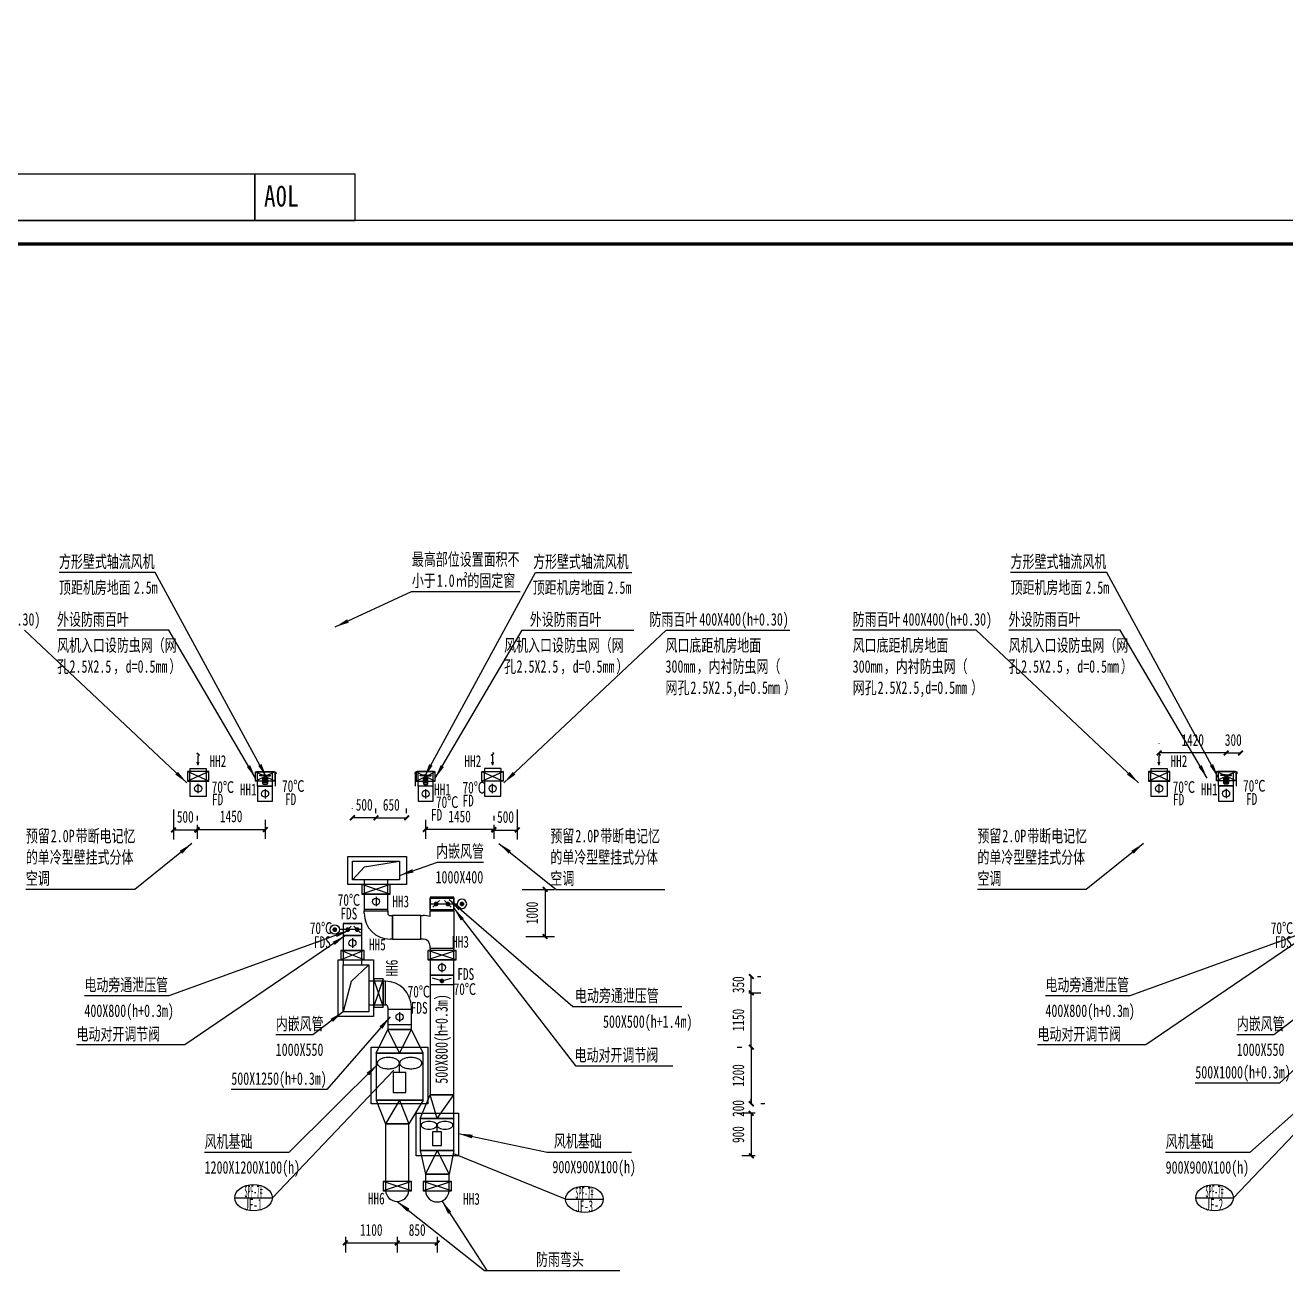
# Model space of a CAD drawing. Extents: x 3076 to 2381076, y 96010 to 1796010.
# Drawn here: x 385649 to 412408, y 884762 to 911272 of the extents above; entities that cross this region are included whole.
import ezdxf
from ezdxf.enums import TextEntityAlignment as Align

# ---------------------------------------------------------------- set-up
doc = ezdxf.new("R2010")
doc.units = 0
doc.header["$LTSCALE"] = 1000
doc.layers.get('0').update_dxf_attribs({"linetype": 'CONTINUOUS'})
for name, color, linetype in [('C-SHET-SHET', 7, 'CONTINUOUS'), ('H-BASE', 7, 'CONTINUOUS'), ('H-DAPP-ADAMP', 11, 'CONTINUOUS'), ('H-DAPP-DAMP', 3, 'CONTINUOUS'), ('H-DAPP-EDAMP', 31, 'CONTINUOUS'), ('H-DAPP-FDAMP', 161, 'CONTINUOUS'), ('H-DAPP-FGRIL', 161, 'CONTINUOUS'), ('H-DIMS', 7, 'CONTINUOUS'), ('H-DIMS-DUCT', 7, 'CONTINUOUS'), ('H-DUCT-FIRE', 20, 'CONTINUOUS'), ('H-DUCT-VENT', 2, 'CONTINUOUS'), ('H-EQUP-FAN', 4, 'CONTINUOUS'), ('H-EQUP-FANS', 4, 'CONTINUOUS'), ('H-EQUP-FBOX', 4, 'CONTINUOUS'), ('H-FIRE-FBOX', 161, 'CONTINUOUS'), ('H-HOLE', 7, 'CONTINUOUS'), ('h-hole-dims', 7, 'CONTINUOUS')]:
    doc.layers.add(name, color=color, linetype=linetype)
doc.layers.add('内框', color=8, linetype='CONTINUOUS', plot=False)
doc.styles.add('TH-STYLE1', font='', dxfattribs={"width": 0.7})
doc.styles.add('黑体', font='simhei.ttf')
doc.styles.get('TH-STYLE1').set_extended_font_data('SimSun')
doc.dimstyles.new('TH-DIM100', dxfattribs={"dimscale": 100, "dimtxt": 2.5, "dimasz": 1, "dimexe": 2, "dimexo": 3, "dimgap": 1.5, "dimtad": 1, "dimdec": 0, "dimrnd": 10, "dimdsep": 46, "dimtxsty": 'TH-STYLE1', "dimblk": 'ARCHTICK', "dimcen": 0, "dimclrd": 256, "dimclre": 256, "dimclrt": 256, "dimazin": 2, "dimtfac": 1, "dimtdec": 0, "dimtofl": 0, "dimtmove": 0, "dimatfit": 3, "dimfxl": 0.18, "dimtolj": 1, "dimtzin": 0, "dimlwd": -1, "dimlwe": -1, "dimarcsym": 0})

# ---------------------------------------------------------------- blocks, each defined once
blk = doc.blocks.new('*U15')
at = {"layer": 'H-EQUP-FANS'}
for p, q in [((-1, 219), (304, 219)), ((190, 8), (213, 8)), ((213, 8), (221, 115)), ((221, 115), (236, 115)), ((242, 19), (227, 19)), ((227, 19), (227, -19)), ((242, 19), (236, 115)), ((304, 219), (262, 234)), ((304, 219), (262, 205)), ((190, -8), (213, -8)), ((213, -8), (221, -115)), ((221, -115), (236, -115)), ((242, -19), (227, -19)), ((242, -19), (236, -115))]:
    blk.add_line(p, q, dxfattribs=at)
at = {"layer": 'H-EQUP-FBOX'}
for p, q in [((0, 160), (305, 160)), ((0, -160), (0, 160)), ((38, 28), (35, 28)), ((35, 28), (35, -28)), ((70, 48), (70, -48)), ((70, 43), (164, 43)), ((70, 40), (164, 40)), ((70, 33), (164, 33)), ((70, 23), (164, 23)), ((70, 12), (164, 12)), ((70, 0), (164, 0)), ((164, 48), (164, -48)), ((305, -183), (305, 183)), ((315, 183), (305, 183)), ((315, -183), (315, 183)), ((0, -160), (305, -160)), ((38, -28), (35, -28)), ((70, -12), (164, -12)), ((70, -23), (164, -23)), ((70, -33), (164, -33)), ((70, -40), (164, -40)), ((70, -43), (164, -43)), ((315, -183), (305, -183))]:
    blk.add_line(p, q, dxfattribs=at)
for points in [[(38, 28), (38, -28, 0.414214), (57, -48), (164, -48, 0.414214), (171, -41), (171, 41, 0.414214), (164, 48), (57, 48, 0.414214)], [(171, 39), (171, -39), (178, -39, 0.414214), (181, -36), (181, 36, 0.414214), (178, 39)], [(181, 36), (181, -36), (188, -36, 0.414214), (190, -33), (190, 33, 0.414214), (188, 36)]]:
    blk.add_lwpolyline(points, format="xyb", close=True, dxfattribs=at)
blk = doc.blocks.new('*U17')
at = {"color": 7}
blk.add_line((160, -260), (160, -60), dxfattribs=at)
blk.add_lwpolyline([(0, -320), (320, -320), (320, 0), (0, 0)], close=True)
blk.add_circle((160, -160), 75)
at = {"style": 'TH-STYLE1', "width": 0.7}
for s, p in [('FD', (-264, 81)), ('70℃', (-200, -199))]:
    blk.add_text(s, height=250, rotation=180, dxfattribs=at).set_placement(p)
blk = doc.blocks.new('*U18')
at = {"layer": 'H-HOLE'}
for p, q in [((-500, 0), (-230, 130)), ((-500, 130), (-230, 0))]:
    blk.add_line(p, q, dxfattribs=at)
blk.add_lwpolyline([(-500, 0), (-230, 0), (-230, 130), (-500, 130)], close=True, dxfattribs=at)
blk = doc.blocks.new('THAPE_A0L_inner')
at = {"layer": '内框'}
for p, q in [((0, 860.8), (378, 860.8)), ((335.4, 841), (335.36, 860.8)), ((335.36, 860.8), (335.4, 841)), ((378, 841), (378, 860.8)), ((63, 841), (335.4, 841)), ((252, 841), (108, 841)), ((378, 841), (252, 841)), ((335.4, 841), (378, 841))]:
    blk.add_line(p, q, dxfattribs=at)
blk.add_lwpolyline([(0, 0), (1189, 0), (1189, 841), (0, 841)], close=True, dxfattribs=at)
at = {"layer": '内框', "const_width": 1.4}
blk.add_lwpolyline([(25, 831), (25, 10), (1179, 10), (1179, 831)], close=True, dxfattribs=at)
at = {"layer": '内框', "style": '黑体', "width": 0.8}
blk.add_text('A0L', height=9, dxfattribs=at).set_placement((339.29, 846.96))
blk.add_attdef('内框名称', (66.25, 846.96), '', height=9, dxfattribs=at)
blk = doc.blocks.new('*U16')
blk.add_line((-4, 0), (4, 0))
blk.add_ellipse((0, 0), major_axis=(-4, 0), ratio=0.7)
at = {"style": 'TH-STYLE1', "width": 0.55}
blk.add_attdef('CH1', text='', height=2.5, dxfattribs=at).set_placement((-1.92, 0.1), (1.96, 0.1), align=Align.FIT)
blk.add_attdef('1', text='', height=2.5, dxfattribs=at).set_placement((-0.04, -3.46), align=Align.BOTTOM_CENTER)
blk = doc.blocks.new('*U43')
at = {"layer": 'H-HOLE'}
for p, q in [((-500, 0), (-50, 200)), ((-500, 200), (-50, 0))]:
    blk.add_line(p, q, dxfattribs=at)
blk.add_lwpolyline([(-500, 0), (-50, 0), (-50, 200), (-500, 200)], close=True, dxfattribs=at)
blk = doc.blocks.new('*U44')
at = {"color": 7}
blk.add_line((175, -260), (175, -60), dxfattribs=at)
blk.add_lwpolyline([(0, -320), (350, -320), (350, 0), (0, 0)], close=True)
blk.add_circle((175, -160), 75)
at = {"style": 'TH-STYLE1', "width": 0.7}
for s, p in [('70℃', (462, -253)), ('FD', (468, -517))]:
    blk.add_text(s, height=250, dxfattribs=at).set_placement(p)
blk = doc.blocks.new('*U67')
at = {"color": 7}
blk.add_line((250, -260), (250, -60), dxfattribs=at)
blk.add_lwpolyline([(0, -320), (500, -320), (500, 0), (0, 0)], close=True)
blk.add_circle((250, -160), 75)
at = {"style": 'TH-STYLE1', "width": 0.7}
for s, p in [('FDS', (12, -229)), ('70℃', (79, -575))]:
    blk.add_text(s, height=250, rotation=180, dxfattribs=at).set_placement(p)
blk = doc.blocks.new('*U45')
at = {"color": 7}
blk.add_line((250, -260), (250, -60), dxfattribs=at)
blk.add_lwpolyline([(0, -320), (500, -320), (500, 0), (0, 0)], close=True)
blk.add_circle((250, -160), 75)
at = {"style": 'TH-STYLE1', "width": 0.7}
for s, p in [('FDS', (1005, 219)), ('70℃', (1063, -70))]:
    blk.add_text(s, height=250, rotation=180, dxfattribs=at).set_placement(p)
blk = doc.blocks.new('*U47')
for p, q in [((-500, 0), (-500, 100)), ((-500, 0), (20, 0)), ((20, 0), (20, 100)), ((-240, -100), (-266, -197)), ((-240, -100), (-240, -400)), ((-240, -100), (-214, -197)), ((-240, -400), (-197, -425)), ((-197, -425), (-283, -475)), ((-283, -475), (-240, -500))]:
    blk.add_line(p, q)
blk = doc.blocks.new('*U48')
at = {"layer": 'H-HOLE'}
for p, q in [((-500, 0), (100, 200)), ((-500, 200), (100, 0))]:
    blk.add_line(p, q, dxfattribs=at)
blk.add_lwpolyline([(-500, 0), (100, 0), (100, 200), (-500, 200)], close=True, dxfattribs=at)
blk = doc.blocks.new('*U68')
at = {"color": 7}
blk.add_line((250, -260), (250, -60), dxfattribs=at)
blk.add_lwpolyline([(0, -320), (500, -320), (500, 0), (0, 0)], close=True)
blk.add_circle((250, -160), 75)
at = {"style": 'TH-STYLE1', "width": 0.7}
for s, p in [('70℃', (2, 422)), ('FDS', (-77, 103))]:
    blk.add_text(s, height=250, rotation=180, dxfattribs=at).set_placement(p)
blk = doc.blocks.new('_ArchTick')
at = {"color": 0, "linetype": 'ByBlock', "const_width": 0.4}
blk.add_lwpolyline([(-0.5, -0.5), (0.5, 0.5)], dxfattribs=at)
blk = doc.blocks.new('*D49')
at = {"layer": 'H-DIMS', "transparency": 16777216}
for p, q in [((388795, 894617), (388795, 893985)), ((389296, 894485), (389296, 894385)), ((389296, 894185), (388795, 894185))]:
    blk.add_line(p, q, dxfattribs=at)
at = {"layer": 'H-DIMS', "transparency": 16777216, "xscale": 100, "yscale": 100, "zscale": 100, "rotation": 180}
blk.add_blockref('_ArchTick', (388795, 894185), dxfattribs=at)
at = {"layer": 'H-DIMS', "transparency": 16777216, "xscale": 100, "yscale": 100, "zscale": 100}
blk.add_blockref('_ArchTick', (389296, 894185), dxfattribs=at)
at = {"layer": 'H-DIMS', "transparency": 16777216, "insert": (389046, 894463), "char_height": 250, "attachment_point": 5, "style": 'TH-STYLE1'}
blk.add_mtext('\\A1;500', dxfattribs=at)
blk = doc.blocks.new('*D50')
at = {"layer": 'H-DIMS', "transparency": 16777216}
for p, q in [((393095, 894544), (393095, 894644)), ((393745, 894544), (393745, 894644)), ((393095, 894444), (393745, 894444))]:
    blk.add_line(p, q, dxfattribs=at)
at = {"layer": 'H-DIMS', "transparency": 16777216, "xscale": 100, "yscale": 100, "zscale": 100, "rotation": 180}
blk.add_blockref('_ArchTick', (393095, 894444), dxfattribs=at)
at = {"layer": 'H-DIMS', "transparency": 16777216, "xscale": 100, "yscale": 100, "zscale": 100}
blk.add_blockref('_ArchTick', (393745, 894444), dxfattribs=at)
at = {"layer": 'H-DIMS', "transparency": 16777216, "insert": (393420, 894719), "char_height": 250, "attachment_point": 5, "style": 'TH-STYLE1'}
blk.add_mtext('\\A1;650', dxfattribs=at)
blk = doc.blocks.new('*U46')
for p, q in [((500, -125), (-75, -125)), ((54, -196), (196, -54)), ((446, -196), (304, -54))]:
    blk.add_line(p, q)
blk.add_lwpolyline([(0, -250), (500, -250), (500, 0), (0, 0)], close=True)
at = {"const_width": 50}
for points in [[(-200, -125, 1), (-150, -125, 1)], [(100, -125, 1), (150, -125, 1)], [(400, -125, -1), (350, -125, -1)]]:
    blk.add_lwpolyline(points, format="xyb", close=True, dxfattribs=at)
blk.add_circle((-175, -125), 100)
blk = doc.blocks.new('*D51')
at = {"transparency": 16777216}
for p, q in [((389296, 894297), (389296, 893996)), ((390745, 894402), (390745, 893996)), ((389296, 894196), (390745, 894196))]:
    blk.add_line(p, q, dxfattribs=at)
at = {"transparency": 16777216, "xscale": 100, "yscale": 100, "zscale": 100, "rotation": 180}
blk.add_blockref('_ArchTick', (389296, 894196), dxfattribs=at)
at = {"transparency": 16777216, "xscale": 100, "yscale": 100, "zscale": 100}
blk.add_blockref('_ArchTick', (390745, 894196), dxfattribs=at)
at = {"transparency": 16777216, "insert": (390021, 894474), "char_height": 250, "attachment_point": 5, "style": 'TH-STYLE1'}
blk.add_mtext('\\A1;1450', dxfattribs=at)
blk = doc.blocks.new('*D52')
at = {"transparency": 16777216}
for p, q in [((396195, 892925), (396885, 892925)), ((396685, 892925), (396685, 891925)), ((396275, 891925), (396885, 891925))]:
    blk.add_line(p, q, dxfattribs=at)
at = {"transparency": 16777216, "xscale": 100, "yscale": 100, "zscale": 100}
for p, rotation in [((396685, 892925), 90), ((396685, 891925), 270)]:
    blk.add_blockref('_ArchTick', p, dxfattribs=dict(at, rotation=rotation))
at = {"transparency": 16777216, "insert": (396410, 892425), "char_height": 250, "attachment_point": 5, "rotation": 90, "style": 'TH-STYLE1'}
blk.add_mtext('\\A1;1000', dxfattribs=at)
blk = doc.blocks.new('201311_THAPE_A0L')
blk.add_lwpolyline([(0, 0), (1189, 0), (1189, 841), (0, 841)], close=True)
at = {"const_width": 1.4}
blk.add_lwpolyline([(25, 831), (25, 10), (1179, 10), (1179, 831)], close=True, dxfattribs=at)
blk = doc.blocks.new('*U58')
at = {"color": 7}
blk.add_line((175, -260), (175, -60), dxfattribs=at)
blk.add_lwpolyline([(0, -320), (350, -320), (350, 0), (0, 0)], close=True)
blk.add_circle((175, -160), 75)
at = {"style": 'TH-STYLE1', "width": 0.7}
for s, p in [('70℃', (-463, -265)), ('FD', (-463, -541))]:
    blk.add_text(s, height=250, dxfattribs=at).set_placement(p)
blk = doc.blocks.new('*D56')
at = {"layer": 'H-DIMS', "transparency": 16777216}
for p, q in [((396095, 894617), (396095, 893985)), ((395595, 894485), (395595, 894385)), ((395595, 894185), (396095, 894185))]:
    blk.add_line(p, q, dxfattribs=at)
at = {"layer": 'H-DIMS', "transparency": 16777216, "xscale": 100, "yscale": 100, "zscale": 100, "rotation": 180}
blk.add_blockref('_ArchTick', (395595, 894185), dxfattribs=at)
at = {"layer": 'H-DIMS', "transparency": 16777216, "xscale": 100, "yscale": 100, "zscale": 100}
blk.add_blockref('_ArchTick', (396095, 894185), dxfattribs=at)
at = {"layer": 'H-DIMS', "transparency": 16777216, "insert": (395845, 894460), "char_height": 250, "attachment_point": 5, "style": 'TH-STYLE1'}
blk.add_mtext('\\A1;500', dxfattribs=at)
blk = doc.blocks.new('*D57')
at = {"transparency": 16777216}
for p, q in [((394145, 894402), (394145, 893996)), ((395595, 894297), (395595, 893996)), ((395595, 894196), (394145, 894196))]:
    blk.add_line(p, q, dxfattribs=at)
at = {"transparency": 16777216, "xscale": 100, "yscale": 100, "zscale": 100, "rotation": 180}
blk.add_blockref('_ArchTick', (394145, 894196), dxfattribs=at)
at = {"transparency": 16777216, "xscale": 100, "yscale": 100, "zscale": 100}
blk.add_blockref('_ArchTick', (395595, 894196), dxfattribs=at)
at = {"transparency": 16777216, "insert": (394870, 894471), "char_height": 250, "attachment_point": 5, "style": 'TH-STYLE1'}
blk.add_mtext('\\A1;1450', dxfattribs=at)
blk = doc.blocks.new('*U59')
at = {"color": 7}
blk.add_line((160, -260), (160, -60), dxfattribs=at)
blk.add_lwpolyline([(0, -320), (320, -320), (320, 0), (0, 0)], close=True)
blk.add_circle((160, -160), 75)
at = {"style": 'TH-STYLE1', "width": 0.7}
for s, p in [('70℃', (378, -462)), ('FD', (272, -731))]:
    blk.add_text(s, height=250, dxfattribs=at).set_placement(p)
blk = doc.blocks.new('*U61')
at = {"layer": 'H-DAPP-DAMP'}
for q in [(50, -65), (450, -65)]:
    blk.add_line((250, -125), q, dxfattribs=at)
blk.add_lwpolyline([(0, -200), (500, -200), (500, 0), (0, 0)], close=True, dxfattribs=at)
at = {"layer": 'H-DAPP-DAMP', "const_width": 50}
blk.add_lwpolyline([(225, -125, 1), (275, -125, 1)], format="xyb", close=True, dxfattribs=at)
blk = doc.blocks.new('*D65')
at = {"transparency": 16777216}
for p, q in [((411143, 896018), (411143, 896020)), ((411445, 896018), (411445, 896020)), ((411143, 895820), (411445, 895820))]:
    blk.add_line(p, q, dxfattribs=at)
at = {"transparency": 16777216, "xscale": 100, "yscale": 100, "zscale": 100, "rotation": 180}
blk.add_blockref('_ArchTick', (411143, 895820), dxfattribs=at)
at = {"transparency": 16777216, "xscale": 100, "yscale": 100, "zscale": 100}
blk.add_blockref('_ArchTick', (411445, 895820), dxfattribs=at)
at = {"transparency": 16777216, "insert": (411294, 896095), "char_height": 250, "attachment_point": 5, "style": 'TH-STYLE1'}
blk.add_mtext('\\A1;300', dxfattribs=at)
blk = doc.blocks.new('*D66')
at = {"transparency": 16777216}
for p, q in [((409720, 896018), (409720, 896020)), ((411143, 896018), (411143, 896020)), ((411143, 895820), (409720, 895820))]:
    blk.add_line(p, q, dxfattribs=at)
at = {"transparency": 16777216, "xscale": 100, "yscale": 100, "zscale": 100, "rotation": 180}
blk.add_blockref('_ArchTick', (409720, 895820), dxfattribs=at)
at = {"transparency": 16777216, "xscale": 100, "yscale": 100, "zscale": 100}
blk.add_blockref('_ArchTick', (411143, 895820), dxfattribs=at)
at = {"transparency": 16777216, "insert": (410432, 896095), "char_height": 250, "attachment_point": 5, "style": 'TH-STYLE1'}
blk.add_mtext('\\A1;1420', dxfattribs=at)
blk = doc.blocks.new('*U83')
for p, q in [((400, -125), (-75, -125)), ((29, -196), (171, -54)), ((371, -196), (229, -54))]:
    blk.add_line(p, q)
blk.add_lwpolyline([(0, -250), (400, -250), (400, 0), (0, 0)], close=True)
at = {"const_width": 50}
for points in [[(-200, -125, 1), (-150, -125, 1)], [(75, -125, 1), (125, -125, 1)], [(325, -125, -1), (275, -125, -1)]]:
    blk.add_lwpolyline(points, format="xyb", close=True, dxfattribs=at)
blk.add_circle((-175, -125), 100)
blk = doc.blocks.new('*U82')
at = {"color": 7}
blk.add_line((200, -260), (200, -60), dxfattribs=at)
blk.add_lwpolyline([(0, -320), (400, -320), (400, 0), (0, 0)], close=True)
blk.add_circle((200, -160), 75)
at = {"style": 'TH-STYLE1', "width": 0.7}
for s, p in [('FDS', (1017, -55)), ('70℃', (1105, -353))]:
    blk.add_text(s, height=250, rotation=180, dxfattribs=at).set_placement(p)
blk = doc.blocks.new('*U84')
at = {"layer": 'H-HOLE'}
for p, q in [((-500, 0), (0, 200)), ((-500, 200), (0, 0))]:
    blk.add_line(p, q, dxfattribs=at)
blk.add_lwpolyline([(-500, 0), (0, 0), (0, 200), (-500, 200)], close=True, dxfattribs=at)
blk = doc.blocks.new('*D69')
at = {"transparency": 16777216}
for p, q in [((392445, 885548), (392445, 885217)), ((393545, 885548), (393545, 885217)), ((392445, 885417), (393545, 885417))]:
    blk.add_line(p, q, dxfattribs=at)
at = {"transparency": 16777216, "xscale": 100, "yscale": 100, "zscale": 100, "rotation": 180}
blk.add_blockref('_ArchTick', (392445, 885417), dxfattribs=at)
at = {"transparency": 16777216, "xscale": 100, "yscale": 100, "zscale": 100}
blk.add_blockref('_ArchTick', (393545, 885417), dxfattribs=at)
at = {"transparency": 16777216, "insert": (392995, 885692), "char_height": 250, "attachment_point": 5, "style": 'TH-STYLE1'}
blk.add_mtext('\\A1;1100', dxfattribs=at)
blk = doc.blocks.new('*D70')
at = {"transparency": 16777216}
for p, q in [((394395, 885548), (394395, 885217)), ((393545, 885425), (393545, 885217)), ((393545, 885417), (394395, 885417))]:
    blk.add_line(p, q, dxfattribs=at)
at = {"transparency": 16777216, "xscale": 100, "yscale": 100, "zscale": 100, "rotation": 180}
blk.add_blockref('_ArchTick', (393545, 885417), dxfattribs=at)
at = {"transparency": 16777216, "xscale": 100, "yscale": 100, "zscale": 100}
blk.add_blockref('_ArchTick', (394395, 885417), dxfattribs=at)
at = {"transparency": 16777216, "insert": (393970, 885692), "char_height": 250, "attachment_point": 5, "style": 'TH-STYLE1'}
blk.add_mtext('\\A1;850', dxfattribs=at)
blk = doc.blocks.new('*D71')
at = {"transparency": 16777216}
for p, q in [((401147, 888170), (400862, 888170)), ((401062, 888170), (401062, 887267)), ((401147, 887267), (400862, 887267))]:
    blk.add_line(p, q, dxfattribs=at)
at = {"transparency": 16777216, "xscale": 100, "yscale": 100, "zscale": 100}
for p, rotation in [((401062, 888170), 90), ((401062, 887267), 270)]:
    blk.add_blockref('_ArchTick', p, dxfattribs=dict(at, rotation=rotation))
at = {"transparency": 16777216, "insert": (400787, 887718), "char_height": 250, "attachment_point": 5, "rotation": 90, "style": 'TH-STYLE1'}
blk.add_mtext('\\A1;900', dxfattribs=at)
blk = doc.blocks.new('*D75')
at = {"transparency": 16777216}
for p, q in [((401012, 890725), (401262, 890725)), ((401062, 889574), (401062, 890725)), ((400762, 889574), (400862, 889574))]:
    blk.add_line(p, q, dxfattribs=at)
at = {"transparency": 16777216, "xscale": 100, "yscale": 100, "zscale": 100}
for p, rotation in [((401062, 890725), 90), ((401062, 889574), 270)]:
    blk.add_blockref('_ArchTick', p, dxfattribs=dict(at, rotation=rotation))
at = {"transparency": 16777216, "insert": (400787, 890150), "char_height": 250, "attachment_point": 5, "rotation": 90, "style": 'TH-STYLE1'}
blk.add_mtext('\\A1;1150', dxfattribs=at)
blk = doc.blocks.new('*D76')
at = {"transparency": 16777216}
for p, q in [((401062, 890725), (401062, 891075)), ((401194, 891075), (401262, 891075)), ((401012, 890725), (401262, 890725))]:
    blk.add_line(p, q, dxfattribs=at)
at = {"transparency": 16777216, "xscale": 100, "yscale": 100, "zscale": 100}
for p, rotation in [((401062, 891075), 90), ((401062, 890725), 270)]:
    blk.add_blockref('_ArchTick', p, dxfattribs=dict(at, rotation=rotation))
at = {"transparency": 16777216, "insert": (400787, 890900), "char_height": 250, "attachment_point": 5, "rotation": 90, "style": 'TH-STYLE1'}
blk.add_mtext('\\A1;350', dxfattribs=at)
blk = doc.blocks.new('*D87')
at = {"transparency": 16777216}
for p, q in [((392595, 894635), (392595, 894644)), ((393095, 894544), (393095, 894644)), ((393095, 894444), (392595, 894444))]:
    blk.add_line(p, q, dxfattribs=at)
at = {"transparency": 16777216, "xscale": 100, "yscale": 100, "zscale": 100, "rotation": 180}
blk.add_blockref('_ArchTick', (392595, 894444), dxfattribs=at)
at = {"transparency": 16777216, "xscale": 100, "yscale": 100, "zscale": 100}
blk.add_blockref('_ArchTick', (393095, 894444), dxfattribs=at)
at = {"transparency": 16777216, "insert": (392845, 894719), "char_height": 250, "attachment_point": 5, "style": 'TH-STYLE1'}
blk.add_mtext('\\A1;500', dxfattribs=at)
blk = doc.blocks.new('*D88')
at = {"transparency": 16777216}
for p, q in [((400762, 889574), (400862, 889574)), ((401062, 889574), (401062, 888374)), ((401349, 888374), (401262, 888374))]:
    blk.add_line(p, q, dxfattribs=at)
at = {"transparency": 16777216, "xscale": 100, "yscale": 100, "zscale": 100}
for p, rotation in [((401062, 889574), 90), ((401062, 888374), 270)]:
    blk.add_blockref('_ArchTick', p, dxfattribs=dict(at, rotation=rotation))
at = {"transparency": 16777216, "insert": (400787, 888974), "char_height": 250, "attachment_point": 5, "rotation": 90, "style": 'TH-STYLE1'}
blk.add_mtext('\\A1;1200', dxfattribs=at)
blk = doc.blocks.new('*D89')
at = {"transparency": 16777216}
for p, q in [((401062, 888374), (401062, 888474)), ((400762, 888170), (400862, 888170)), ((401062, 888170), (401062, 888070)), ((401349, 888374), (401262, 888374))]:
    blk.add_line(p, q, dxfattribs=at)
at = {"transparency": 16777216, "xscale": 100, "yscale": 100, "zscale": 100}
for p, rotation in [((401062, 888374), 270), ((401062, 888170), 90)]:
    blk.add_blockref('_ArchTick', p, dxfattribs=dict(at, rotation=rotation))
at = {"transparency": 16777216, "insert": (400787, 888272), "char_height": 250, "attachment_point": 5, "rotation": 90, "style": 'TH-STYLE1'}
blk.add_mtext('\\A1;200', dxfattribs=at)
blk = doc.blocks.new('$轴流风机$00000011')
for p, q in [((-500, 500, 0), (-500, -500, 0)), ((500, 500, 0), (-500, 500, 0)), ((500, -500, 0), (500, 500, 0)), ((-339, 135, 0), (-339, -135, 0)), ((88, 135, 0), (-339, 135, 0)), ((88, -135, 0), (88, 135, 0)), ((88, 0, 0), (288, 0, 0)), ((-339, -135, 0), (88, -135, 0)), ((-500, -500, 0), (500, -500, 0))]:
    blk.add_line(p, q)
for centre, radius, start, end in [((633, 238, 0), 465, 168.1126, 180), ((462, 274, 0), 291, 153.0603, 168.1126), ((355, 329, 0), 170, 129.1821, 153.0603), ((288, 410, 0), 64.8, 90, 129.1821), ((288, 410, 0), 64.8, 50.8179, 90), ((222, 329, 0), 170, 26.9397, 50.8179), ((115, 274, 0), 291, 11.8874, 26.9397), ((-56, 238, 0), 465, 0, 11.8874), ((633, 238, 0), 465, 180, 191.8874), ((462, 202, 0), 291, 191.8874, 206.9397), ((355, 148, 0), 170, 206.9397, 230.8179), ((288, 66, 0), 64.8, 230.8179, 270), ((288, 66, 0), 64.8, 270, 309.1821), ((222, 148, 0), 170, 309.1821, 333.0603), ((115, 202, 0), 291, 333.0603, 348.1126), ((-56, 238, 0), 465, 348.1126, 0), ((633, -238, 0), 465, 168.1126, 180), ((633, -238, 0), 465, 180, 191.8874), ((462, -202, 0), 291, 153.0603, 168.1126), ((355, -148, 0), 170, 129.1821, 153.0603), ((288, -66, 0), 64.8, 90, 129.1821), ((288, -66, 0), 64.8, 50.8179, 90), ((222, -148, 0), 170, 26.9397, 50.8179), ((115, -202, 0), 291, 11.8874, 26.9397), ((-56, -238, 0), 465, 0, 11.8874), ((-56, -238, 0), 465, 348.1126, 0), ((462, -274, 0), 291, 191.8874, 206.9397), ((355, -329, 0), 170, 206.9397, 230.8179), ((288, -410, 0), 64.8, 230.8179, 270), ((288, -410, 0), 64.8, 270, 309.1821), ((222, -329, 0), 170, 309.1821, 333.0603), ((115, -274, 0), 291, 333.0603, 348.1126)]:
    blk.add_arc(centre, radius, start, end)
for p in [(-500, 0, 0), (500, 0, 0)]:
    blk.add_point(p)

msp = doc.modelspace()

# ---------------------------------------------------------------- linework, layer by layer
at = {"const_width": 0.1}
msp.add_lwpolyline([(375003.9, 906624.9), (428703.9, 906624.9)], dxfattribs=at)
at = {"elevation": 500}
msp.add_lwpolyline([(392995.5, 889574.5), (394195.5, 889574.5), (394195.5, 888374.5), (392995.5, 888374.5)], close=True, dxfattribs=at)
at = {"layer": 'H-BASE', "elevation": 0}
msp.add_lwpolyline([(393945.5, 888170), (394845.5, 888170), (394845.6, 887266.9), (393945.6, 887266.9)], close=True, dxfattribs=at)
at = {"layer": 'H-DIMS', "color": 7}
for p, q in [((388409.3, 899650.5), (386366.3, 899650.5)), ((390773.9, 895302.7), (388409.3, 899650.5)), ((394117.1, 895302.7), (396481.7, 899650.5)), ((396481.7, 899650.5), (398524.7, 899650.5)), ((408609.3, 899650.5), (406566.3, 899650.5)), ((410973.9, 895302.7), (408609.3, 899650.5)), ((392228.6, 898496), (393845.5, 899248.6)), ((393845.5, 899248.6), (396157.2, 899248.6)), ((389083, 895184.9), (385635.3, 898424.9)), ((388695.5, 898424.9), (386325.8, 898424.9)), ((390540.5, 895284.3), (388695.5, 898424.9)), ((394350.5, 895284.3), (396195.5, 898424.9)), ((395808, 895184.9), (399255.7, 898424.9)), ((396195.5, 898424.9), (398565.2, 898424.9)), ((399255.7, 898424.9), (401876.7, 898424.9)), ((405835.3, 898424.9), (403214.3, 898424.9)), ((409283, 895184.9), (405835.3, 898424.9)), ((408895.5, 898424.9), (406525.8, 898424.9)), ((410740.5, 895284.3), (408895.5, 898424.9)), ((389189.3, 893901.9), (387973.3, 892924.9)), ((395701.7, 893901.9), (396917.7, 892924.9)), ((409389.3, 893901.9), (408173.3, 892924.9)), ((393595.5, 893220.7), (394398.4, 893501.4)), ((394398.4, 893501.4), (395374.4, 893501.4)), ((387973.3, 892924.9), (385662.8, 892924.9)), ((394645.5, 892707.8), (397274.2, 890435.6)), ((396917.7, 892924.9), (399228.2, 892924.9)), ((408173.3, 892924.9), (405862.8, 892924.9)), ((394745.5, 892524.7), (397330.2, 889174.9)), ((392527.8, 892052.2), (388695.5, 890665.4)), ((392445.5, 891944.9), (389035.7, 889621)), ((412927.8, 892052.2), (409095.5, 890665.4)), ((412845.5, 891944.9), (409435.7, 889621)), ((388695.5, 890665.4), (386906.4, 890665.4)), ((409095.5, 890665.4), (407306.4, 890665.4)), ((392395.5, 890324.9), (391755.1, 889839.4)), ((397274.2, 890435.6), (399589.2, 890435.6)), ((412795.5, 890324.9), (412155.1, 889839.4)), ((393395.5, 890214.9), (392054.3, 888674.9)), ((413795.5, 890214.9), (412276.6, 888809.5)), ((391755.1, 889839.4), (390966.5, 889839.4)), ((412155.1, 889839.4), (411366.5, 889839.4)), ((389035.7, 889621), (386737.8, 889621)), ((409435.7, 889621), (407137.8, 889621)), ((393135.5, 889213.3), (391246.7, 887338.8)), ((397330.2, 889174.9), (399397, 889174.9)), ((413600.5, 889071.7), (411646.7, 887338.8)), ((392054.3, 888674.9), (390024.1, 888674.9)), ((412276.6, 888809.5), (410487.5, 888809.5)), ((394845.5, 887737.8), (396726.7, 887348.1)), ((391246.7, 887338.8), (389457.5, 887338.8)), ((396726.7, 887348.1), (398515.8, 887348.1)), ((411646.7, 887338.8), (409857.5, 887338.8)), ((393545.5, 886298.9), (395395.5, 884835.3)), ((394495.7, 886309.6), (395445.5, 884835.3)), ((395395.5, 884835.3), (398268.7, 884835.3)), ((395445.5, 884835.3), (398135.5, 884835.3))]:
    msp.add_line(p, q, dxfattribs=at)
at = {"layer": 'H-DIMS', "color": 1}
for p, q in [((392849.7, 893401.1), (393595.5, 893524.9)), ((392595.5, 893124.9), (392849.7, 893401.1)), ((392945.5, 891324.9), (392564.7, 890968.4)), ((392564.7, 890968.4), (392395.5, 890324.9))]:
    msp.add_line(p, q, dxfattribs=at)
at = {"layer": 'H-DIMS'}
for p, q in [((390895.5, 886377.5), (393475.5, 889083.3, 500)), ((411295.5, 886377.5), (413875.5, 889083.3, 500)), ((397119.8, 886344.9, 0), (394745.5, 887310, 500))]:
    msp.add_line(p, q, dxfattribs=at)
at = {"layer": 'H-DIMS', "color": 7}
for points in [[(392228.6, 898496, 0, 80, 0), (392500.6, 898622.6, 0, 0, 0)], [(389083, 895184.9, 0, 80, 0), (388864.4, 895390.3, 0, 0, 0)], [(390540.5, 895284.3, 0, 80, 0), (390388.5, 895543, 0, 0, 0)], [(390773.9, 895302.7, 0, 80, 0), (390630.6, 895566.3, 0, 0, 0)], [(394117.1, 895302.7, 0, 80, 0), (394260.4, 895566.3, 0, 0, 0)], [(394350.5, 895284.3, 0, 80, 0), (394502.4, 895543, 0, 0, 0)], [(395808, 895184.9, 0, 80, 0), (396026.6, 895390.3, 0, 0, 0)], [(409283, 895184.9, 0, 80, 0), (409064.4, 895390.3, 0, 0, 0)], [(410740.5, 895284.3, 0, 80, 0), (410588.5, 895543, 0, 0, 0)], [(410973.9, 895302.7, 0, 80, 0), (410830.6, 895566.3, 0, 0, 0)], [(389189.3, 893901.9, 0, 80, 0), (388955.4, 893714, 0, 0, 0)], [(395701.7, 893901.9, 0, 80, 0), (395935.5, 893714, 0, 0, 0)], [(409389.3, 893901.9, 0, 80, 0), (409155.4, 893714, 0, 0, 0)], [(393595.5, 893220.7, 0, 80, 0), (393878.7, 893319.7, 0, 0, 0)], [(394645.5, 892707.8, 0, 80, 0), (394872.5, 892511.6, 0, 0, 0)], [(394745.5, 892524.7, 0, 80, 0), (394928.8, 892287.2, 0, 0, 0)], [(392445.5, 891944.9, 0, 80, 0), (392197.6, 891775.9, 0, 0, 0)], [(392527.8, 892052.2, 0, 80, 0), (392245.7, 891950.1, 0, 0, 0)], [(392395.5, 890324.9, 0, 80, 0), (392156.4, 890143.6, 0, 0, 0)], [(393395.5, 890214.9, 0, 80, 0), (393198.4, 889988.6, 0, 0, 0)], [(393135.5, 889213.3, 0, 80, 0), (392922.5, 889002, 0, 0, 0)], [(394845.5, 887737.8, 0, 80, 0), (395139.3, 887677, 0, 0, 0)], [(393545.5, 886298.9, 0, 80, 0), (393780.8, 886112.8, 0, 0, 0)], [(394495.7, 886309.6, 0, 80, 0), (394658.2, 886057.4, 0, 0, 0)]]:
    msp.add_lwpolyline(points, format="xyseb", dxfattribs=at)
for points in [[(392495.5, 893624.9), (393745.5, 893624.9), (393745.5, 893024.9), (392495.5, 893024.9)], [(392295.5, 891424.9), (393045.5, 891424.9), (393045.5, 890224.9), (392295.5, 890224.9)]]:
    msp.add_lwpolyline(points, close=True, dxfattribs=at)
at = {"layer": 'H-DIMS', "color": 1}
for points in [[(392595.5, 893524.9), (393595.5, 893524.9), (393595.5, 893124.9), (392595.5, 893124.9)], [(392395.5, 891324.9), (392945.5, 891324.9), (392945.5, 890324.9), (392395.5, 890324.9)]]:
    msp.add_lwpolyline(points, close=True, dxfattribs=at)
at = {"layer": 'H-DUCT-FIRE'}
for p, q in [((393345.5, 893124.9), (392845.5, 893124.9)), ((392845.5, 893124.9), (392845.5, 892468.8)), ((393345.5, 892468.8), (393345.5, 893124.9)), ((394745.5, 892760), (394245.5, 892760)), ((394245.5, 892760), (394245.5, 892468.8)), ((394745.5, 892468.8), (394745.5, 892760)), ((392845.5, 892468.8), (393345.5, 892468.8)), ((392845.5, 892418.8), (392845.5, 892468.8)), ((392845.5, 892468.8), (393345.5, 892468.8)), ((393345.5, 892468.8), (393345.5, 892418.8)), ((394245.5, 892351.3), (394245.5, 892468.8)), ((394245.5, 892468.8), (394745.5, 892468.8)), ((394245.5, 892468.8), (394745.5, 892468.8)), ((394745.5, 892468.8), (394745.5, 891718.8)), ((392795.5, 892200.3), (392395.5, 892200.3)), ((392395.5, 892200.3), (392395.5, 891324.9)), ((392795.5, 891324.9), (392795.5, 892200.3)), ((393395.5, 892368.8), (393445.5, 892368.8)), ((394045.5, 892368.8), (393445.5, 892368.8)), ((393445.5, 892368.8), (393445.5, 891868.8)), ((393445.5, 891868.8), (393445.5, 892368.8)), ((394045.5, 891868.8), (394045.5, 892368.8)), ((394045.5, 892368.8), (394095.5, 892368.8)), ((394045.5, 891868.8), (394045.5, 892368.8)), ((393445.5, 891868.8), (393395.5, 891868.8)), ((393445.5, 891868.8), (394045.5, 891868.8)), ((394095.5, 891868.8), (394045.5, 891868.8)), ((394245.5, 891668.8), (394245.5, 891718.8)), ((394245.5, 891668.8), (394245.5, 888560)), ((394745.5, 891668.8), (394245.5, 891668.8)), ((394745.5, 891668.8), (394245.5, 891668.8)), ((394745.5, 891718.8), (394745.5, 891668.8)), ((394745.5, 888560), (394745.5, 891668.8)), ((392395.5, 891324.9), (392795.5, 891324.9)), ((393295.5, 890974.9), (392945.5, 890974.9)), ((392945.5, 890974.9), (392945.5, 890474.9)), ((393295.5, 890974.9), (393245.5, 890974.9)), ((393245.5, 890974.9), (393245.5, 890474.9)), ((393295.5, 890474.9), (393295.5, 890974.9)), ((392945.5, 890474.9), (393295.5, 890474.9)), ((393245.5, 890474.9), (393295.5, 890474.9)), ((393345.5, 890424.9), (393345.5, 890374.9)), ((393845.5, 890374.9), (393345.5, 890374.9)), ((393345.5, 890374.9), (393345.5, 889947.2)), ((393845.5, 890374.9), (393345.5, 890374.9)), ((393845.5, 890374.9), (393845.5, 890424.9)), ((393845.5, 889947.2), (393845.5, 890374.9)), ((393095.5, 889447.2), (393345.5, 889947.2)), ((393345.5, 889947.2), (393845.5, 889947.2)), ((393845.5, 889947.2), (393345.5, 889947.2)), ((393595.5, 889447.2), (393345.5, 889947.2)), ((393595.5, 889447.2), (393845.5, 889947.2)), ((394095.5, 889447.2), (393845.5, 889947.2)), ((393095.5, 889447.2), (394095.5, 889447.2)), ((393095.5, 888447.2), (393295.5, 887947.2)), ((394095.5, 888447.2), (393095.5, 888447.2)), ((393595.5, 888447.2), (393295.5, 887947.2)), ((393595.5, 888447.2), (393795.5, 887947.2)), ((394095.5, 888447.2), (393795.5, 887947.2)), ((394035.5, 888060), (394245.5, 888560)), ((394245.5, 888560), (394745.5, 888560)), ((394745.5, 888560), (394245.5, 888560)), ((394390.5, 888060), (394245.5, 888560)), ((394390.5, 888060), (394745.5, 888560)), ((394745.5, 888060), (394745.5, 888560)), ((393795.5, 887947.2), (393295.5, 887947.2)), ((393295.5, 887947.2), (393295.5, 886524.9)), ((393295.5, 887947.2), (393795.5, 887947.2)), ((393795.5, 886524.9), (393795.5, 887947.2)), ((394035.5, 888060), (394745.5, 888060)), ((394035.5, 887380), (394145.5, 886880)), ((394745.5, 887380), (394035.5, 887380)), ((394390.5, 887380), (394145.5, 886880)), ((394390.5, 887380), (394645.5, 886880)), ((394745.5, 887380), (394645.5, 886880)), ((394145.5, 886880), (394645.5, 886880)), ((394145.5, 886880), (394145.5, 886524.9)), ((394645.5, 886880), (394145.5, 886880)), ((394645.5, 886524.9), (394645.5, 886880)), ((393295.5, 886524.9), (393795.5, 886524.9)), ((394145.5, 886524.9), (394645.5, 886524.9))]:
    msp.add_line(p, q, dxfattribs=at)
for centre, radius, start, end in [((393395.5, 892418.8), 550, 180, 270), ((393395.5, 892418.8), 50, 180, 270), ((394095.5, 891718.8), 650, 76.65764, 90), ((394095.5, 891718.8), 150, 0, 90), ((393295.5, 890424.9), 550, 0, 90), ((393295.5, 890424.9), 50, 0, 90), ((393545.5, 886550.2, 500), 251.3, 185.78896, 354.21104), ((394395.5, 886539.1, -500), 250.4, 183.25485, 356.74527)]:
    msp.add_arc(centre, radius, start, end, dxfattribs=at)
at = {"layer": 'H-DUCT-VENT'}
for p, q in [((389145.5, 895224.9), (389145.5, 895424.9, 0)), ((389495.5, 895224.9), (389495.5, 895424.9, 0)), ((395395.5, 895224.9), (395395.5, 895424.9, 0)), ((395745.5, 895224.9), (395745.5, 895424.9, 0)), ((409545.5, 895224.9), (409545.5, 895424.9, 0)), ((409895.5, 895224.9), (409895.5, 895424.9, 0))]:
    msp.add_line(p, q, dxfattribs=at)
at = {"layer": '内框', "const_width": 0.1}
msp.add_lwpolyline([(371503.9, 911272.4), (437601, 911272.4), (437601, 813688.7), (373058.5, 813688.7), (373058.5, 774121.3), (437664.1, 774121.3), (437664.1, 670351.4), (370946.1, 670351.4), (370946.1, 911272.4), (371503.9, 911272.4)], dxfattribs=at)

# ---------------------------------------------------------------- block references
at = {"layer": 'C-SHET-SHET', "xscale": 50, "yscale": 50, "zscale": 50}
msp.add_blockref('201311_THAPE_A0L', (373753.9, 865074.9), dxfattribs=at)
at = {"layer": 'H-DAPP-ADAMP'}
for name, p in [('*U44', (389145.5, 895224.9)), ('*U59', (393990, 895114.9)), ('*U58', (395395.5, 895224.9)), ('*U44', (409545.5, 895224.9))]:
    msp.add_blockref(name, p, dxfattribs=at)
at = {"layer": 'H-DAPP-ADAMP', "rotation": 180}
for p in [(390901, 894794.9), (411301, 894799.9)]:
    msp.add_blockref('*U17', p, dxfattribs=at)
at = {"layer": 'H-DAPP-DAMP'}
msp.add_blockref('*U61', (394245.5, 891104.9), dxfattribs=at)
at = {"layer": 'H-DAPP-EDAMP', "xscale": -1}
msp.add_blockref('*U46', (394745.5, 892739.4, 500), dxfattribs=at)
at = {"layer": 'H-DAPP-EDAMP'}
msp.add_blockref('*U83', (392395.5, 892194.9, 500), dxfattribs=at)
at = {"layer": 'H-DAPP-FDAMP', "rotation": 179.9999999999999}
for name, p in [('*U45', (393345.5, 892504.9, 500)), ('*U82', (392795.5, 891624.9, 500)), ('*U82', (413195.5, 891624.9, 500)), ('*U68', (394745.5, 891104.9)), ('*U67', (393845.5, 890054.9, 500))]:
    msp.add_blockref(name, p, dxfattribs=at)
at = {"layer": 'H-DAPP-FGRIL', "yscale": 0.6666666666666666, "zscale": 0.6666666666666666}
for p, xscale, rotation in [((389478.8, 895491.5, 0), -0.6666666666666666, 179.9994241992027), ((395412.2, 895491.5, 0), 0.6666666666666666, 180.0005758007974), ((409878.8, 895491.5, 0), -0.6666666666666666, 179.9994241992027)]:
    msp.add_blockref('*U47', p, dxfattribs=dict(at, xscale=xscale, rotation=rotation))
at = {"layer": 'H-DIMS-DUCT'}
ref = msp.add_blockref('*U16', (390495.5, 886377.5), dxfattribs=dict(at, xscale=100, yscale=100, zscale=100))
ref.add_attrib('CH1', 'SPF-7#', dxfattribs={"layer": '0', "height": 250, "style": 'TH-STYLE1', "width": 0.364062}).set_placement((390303.3, 886387.9), (390691.6, 886387.9), align=Align.FIT)
ref.add_attrib('1', 'JF-1', dxfattribs={"layer": '0', "height": 250, "style": 'TH-STYLE1', "width": 0.55}).set_placement((390491.5, 886031.6), align=Align.BOTTOM_CENTER)
ref = msp.add_blockref('*U16', (397519.8, 886344.9, 0), dxfattribs=dict(at, xscale=100, yscale=100, zscale=100))
ref.add_attrib('CH1', 'SPF-7#', dxfattribs={"layer": '0', "height": 250, "style": 'TH-STYLE1', "width": 0.335691}).set_placement((397327.6, 886355.3, 0), (397715.9, 886355.3, 0), align=Align.FIT)
ref.add_attrib('1', 'JF-3', dxfattribs={"layer": '0', "height": 250, "style": 'TH-STYLE1', "width": 0.55}).set_placement((397515.8, 885999, 0), align=Align.BOTTOM_CENTER)
ref = msp.add_blockref('*U16', (410895.5, 886377.5), dxfattribs=dict(at, xscale=100, yscale=100, zscale=100))
ref.add_attrib('CH1', 'SPF-7#', dxfattribs={"layer": '0', "height": 250, "style": 'TH-STYLE1', "width": 0.364062}).set_placement((410703.3, 886387.9), (411091.6, 886387.9), align=Align.FIT)
ref.add_attrib('1', 'JF-2', dxfattribs={"layer": '0', "height": 250, "style": 'TH-STYLE1', "width": 0.55}).set_placement((410891.5, 886031.6), align=Align.BOTTOM_CENTER)
at = {"layer": 'H-EQUP-FAN', "xscale": -1, "rotation": 270}
for p in [(390741, 895114.9), (411141, 895119.9)]:
    msp.add_blockref('*U15', p, dxfattribs=at)
at = {"layer": 'H-EQUP-FAN', "rotation": 90.00000000000001}
msp.add_blockref('*U15', (394150, 895114.9), dxfattribs=at)
at = {"layer": 'H-FIRE-FBOX', "zscale": 1000, "rotation": 90}
msp.add_blockref('$轴流风机$00000011', (393595.5, 888947.2, 500), dxfattribs=at)
at = {"layer": 'H-FIRE-FBOX', "xscale": 0.68, "yscale": 0.71, "zscale": 710, "rotation": 90}
msp.add_blockref('$轴流风机$00000011', (394390.5, 887720, 500), dxfattribs=at)
at = {"layer": 'H-HOLE'}
for name, p, rotation in [('*U43', (389045.5, 895424.9), 180), ('*U43', (409445.5, 895424.9), 180), ('*U48', (392895.5, 893024.9), 180), ('*U84', (392345.5, 891624.9, 0), 180.0000000000032), ('*U48', (394295.5, 891624.9), 180), ('*U48', (393045.5, 890524.9), 270.0000000000032), ('*U48', (393345.5, 886724.9, 500), 180.0000000000032), ('*U48', (394195.5, 886724.9, 500), 180.0000000000032)]:
    msp.add_blockref(name, p, dxfattribs=dict(at, rotation=rotation))
at = {"layer": 'H-HOLE', "yscale": 1.5, "zscale": 1.5}
for p, xscale in [((390195.5, 895224.9), -1.5), ((394695.5, 895224.9), 1.5), ((410595.5, 895229.9), -1.5)]:
    msp.add_blockref('*U18', p, dxfattribs=dict(at, xscale=xscale))
at = {"layer": 'H-HOLE', "xscale": -1, "rotation": 180}
msp.add_blockref('*U43', (395845.5, 895424.9), dxfattribs=at)
at = {"layer": '内框', "xscale": 50, "yscale": 50, "zscale": 50}
msp.add_blockref('THAPE_A0L_inner', (373753.9, 865074.9), dxfattribs=at)

# ---------------------------------------------------------------- texts
at = {"layer": 'H-DIMS', "color": 7, "style": 'TH-STYLE1', "width": 0.7}
for s, height, p in [('方形壁式轴流风机', 265.82, (386366.3, 899752.1)), ('最高部位设置面积不', 265.82, (393856.7, 899798.8)), ('方形壁式轴流风机', 265.82, (396429.3, 899752.1)), ('方形壁式轴流风机', 265.82, (406566.3, 899752.1)), ('小于', 265.82, (393856.7, 899348.7)), ('㎡的固定窗', 265.82, (394783, 899348.7)), ('顶距机房地面', 265.82, (386366.3, 899200.4)), ('2.5m', 265.82, (387954.1, 899200.4)), ('1.0', 265.82, (394386, 899348.7)), ('顶距机房地面', 265.82, (396422.1, 899200.4)), ('2.5m', 265.82, (398009.9, 899200.4)), ('顶距机房地面', 265.82, (406566.3, 899200.4)), ('2.5m', 265.82, (408154.1, 899200.4)), ('400X400(h+0.30)', 265.823, (384072.8, 898525)), ('外设防雨百叶', 265.82, (386325.8, 898525)), ('外设防雨百叶', 265.82, (396360, 898525)), ('防雨百叶', 265.82, (398900.5, 898525)), ('400X400(h+0.30)', 265.823, (399959.1, 898525)), ('防雨百叶', 265.82, (403214.3, 898525)), ('400X400(h+0.30)', 265.823, (404272.8, 898525)), ('外设防雨百叶', 265.82, (406525.8, 898525)), ('风机入口设防虫网（网', 265.82, (386325.8, 897974.8)), ('风机入口设防虫网（网', 265.82, (395815.2, 897974.8)), ('风口底距机房地面', 265.82, (399241.3, 897974.8)), ('风口底距机房地面', 265.82, (403214.3, 897974.8)), ('风机入口设防虫网（网', 265.82, (406525.8, 897974.8)), ('孔', 265.8, (386325.8, 897524.7)), ('2.5X2.5', 265.82, (386590.4, 897524.7)), ('d=0.5mm', 265.82, (387781.3, 897524.7)), ('）', 265.8, (388707.5, 897524.7)), ('孔', 265.8, (395815.2, 897524.7)), ('2.5X2.5', 265.82, (396079.9, 897524.7)), ('d=0.5mm', 265.82, (397270.7, 897524.7)), ('）', 265.8, (398197, 897524.7)), ('300mm', 265.82, (399241.3, 897524.7)), ('，内衬防虫网（', 265.82, (399902.9, 897524.7)), ('300mm', 265.82, (403214.3, 897524.7)), ('，内衬防虫网（', 265.82, (403875.9, 897524.7)), ('孔', 265.8, (406525.8, 897524.7)), ('2.5X2.5', 265.82, (406790.4, 897524.7)), ('d=0.5mm', 265.82, (407981.3, 897524.7)), ('）', 265.8, (408907.5, 897524.7)), ('，', 265.8, (387516.6, 897524.7)), ('，', 265.8, (397006.1, 897524.7)), ('，', 265.8, (407716.6, 897524.7)), ('网孔', 265.82, (399241.3, 897074.6)), ('2.5X2.5,d=0.5mm', 265.823, (399770.6, 897074.6)), ('）', 265.8, (401755.4, 897074.6)), ('网孔', 265.82, (403214.3, 897074.6)), ('2.5X2.5,d=0.5mm', 265.823, (403743.6, 897074.6)), ('）', 265.8, (405728.4, 897074.6)), ('预留', 265.82, (385662.8, 893925.2)), ('2.0P', 265.82, (386192, 893925.2)), ('带断电记忆', 265.82, (386721.3, 893925.2)), ('预留', 265.82, (396797.4, 893925.2)), ('2.0P', 265.82, (397326.7, 893925.2)), ('带断电记忆', 265.82, (397856, 893925.2)), ('预留', 265.82, (405862.8, 893925.2)), ('2.0P', 265.82, (406392, 893925.2)), ('带断电记忆', 265.82, (406921.3, 893925.2)), ('的单冷型壁挂式分体', 265.82, (385662.8, 893475.1)), ('内嵌风管', 265.82, (394372.6, 893601.5)), ('的单冷型壁挂式分体', 265.82, (396797.4, 893475.1)), ('的单冷型壁挂式分体', 265.82, (405862.8, 893475.1)), ('空调', 265.82, (385662.8, 893025)), ('1000X400', 265.82, (394359.2, 893051.3)), ('空调', 265.82, (396797.4, 893025)), ('空调', 265.82, (405862.8, 893025)), ('电动旁通泄压管', 265.82, (386906.4, 890765.5)), ('电动旁通泄压管', 265.82, (407306.4, 890765.5)), ('电动旁通泄压管', 265.82, (397319.5, 890535.7)), ('400X800(h+0.3m)', 265.823, (386906.4, 890215.3)), ('500X500(h+1.4m)', 265.823, (397914.1, 889985.5)), ('400X800(h+0.3m)', 265.823, (407306.4, 890215.3)), ('电动对开调节阀', 265.82, (386737.8, 889721.1)), ('内嵌风管', 265.82, (390966.5, 889939.5)), ('电动对开调节阀', 265.82, (407137.8, 889721.1)), ('内嵌风管', 265.82, (411366.5, 889939.5)), ('1000X550', 265.82, (390966.5, 889389.3)), ('电动对开调节阀', 265.82, (397310.9, 889275)), ('1000X550', 265.82, (411366.5, 889389.3)), ('500X1000(h+0.3m)', 265.823, (410487.5, 888909.6)), ('500X1250(h+0.3m)', 265.823, (390024.1, 888775)), ('风机基础', 265.82, (389457.5, 887438.9)), ('风机基础', 265.82, (396872.4, 887448.2)), ('风机基础', 265.82, (409857.5, 887438.9)), ('1200X1200X100(h)', 265.823, (389457.5, 886888.7)), ('900X900X100(h)', 265.823, (396840.8, 886898)), ('900X900X100(h)', 265.823, (409857.5, 886888.7)), ('防雨弯头', 265.82, (396492.1, 884935.4))]:
    msp.add_text(s, height=height, dxfattribs=at).set_placement(p)
msp.add_text('500X800(h+0.3m)', height=265.823, rotation=90, dxfattribs=at).set_placement((394617.5, 888799.1))
at = {"layer": 'h-hole-dims', "char_height": 250, "style": 'TH-STYLE1'}
for s, insert, attachment_point in [('HH2', (389561.3, 895522.9), 7), ('HH2', (395329.6, 895522.9), 9), ('HH2', (409961.3, 895522.9), 7), ('HH1', (390205.4, 894918.8), 7), ('HH1', (394685.6, 894918.8), 9), ('HH1', (410605.4, 894923.8), 7), ('HH3', (393440.4, 892539.6), 7), ('HH5', (392945.5, 891624.9, -500), 7), ('HH3', (394710.9, 891683), 7), ('HH6', (392923.1, 886232, 0), 7), ('HH3', (394943.1, 886224, 0), 7)]:
    msp.add_mtext(s, dxfattribs=dict(at, insert=insert, attachment_point=attachment_point))
at = {"layer": 'h-hole-dims', "insert": (393559.6, 891074.9, 0), "char_height": 250, "attachment_point": 7, "rotation": 90, "style": 'TH-STYLE1'}
msp.add_mtext('HH6', dxfattribs=at)

# ---------------------------------------------------------------- dimensions: what is measured, and where the dimension line sits
for base, p1, p2, picture, middle in [((409720.48808, 895820.24477), (411142.98814, 895718.42882), (409720.48808, 895718.42882), '*D66', (410431.73811, 896095.24477)), ((394395.5, 885417.3), (393545.5, 885724.9, 0), (394395.5, 885848.2, 500), '*D70', (393970.5, 885692.3))]:
    dim = msp.add_linear_dim(base=base, p1=p1, p2=p2, dimstyle='TH-DIM100', override={"dimtmove": 1})
    dim.commit()
    dim.dimension.update_dxf_attribs({"geometry": picture, "text_midpoint": middle})
dim = msp.add_linear_dim(base=(411445.4881387, 895820.2447717), p1=(411142.9881387, 895718.4288194), p2=(411445.4881387, 895718.4288194), dimstyle='TH-DIM100')
dim.commit()
dim.dimension.update_dxf_attribs({"geometry": '*D65', "text_midpoint": (411294.2381387, 895820.2447717), "dimtype": 128})
dim = msp.add_linear_dim(base=(392595.5, 894444.2), p1=(393095.5, 894244.2), p2=(392595.5, 894334.8), dimstyle='TH-DIM100', override={"dimtmove": 1})
dim.commit()
dim.dimension.update_dxf_attribs({"geometry": '*D87', "text_midpoint": (392845.5, 894444.2), "dimtype": 128})
for base, p1, p2, picture, middle in [((390745.4881, 894195.9837), (389296.0014, 894596.9053), (390745.4881, 894701.9053), '*D51', (390020.7448, 894474.014)), ((393545.5, 885417.3), (392445.5, 885848.2), (393545.5, 885848.2), '*D69', (392995.5, 885692.3))]:
    dim = msp.add_linear_dim(base=base, p1=p1, p2=p2, dimstyle='TH-DIM100')
    dim.commit()
    dim.dimension.update_dxf_attribs({"geometry": picture, "text_midpoint": middle})
for base, p1, p2, angle, picture, middle in [((394145.4881, 894195.9837), (395594.9749, 894596.9053), (394145.4881, 894701.9053), 180, '*D57', (394870.2315, 894470.9837)), ((396685.5, 891924.9), (395895.5, 892924.9), (395975.1, 891924.9), 90, '*D52', (396410.5, 892424.9))]:
    dim = msp.add_linear_dim(base=base, p1=p1, p2=p2, angle=angle, dimstyle='TH-DIM100')
    dim.commit()
    dim.dimension.update_dxf_attribs({"geometry": picture, "text_midpoint": middle})
for base, p1, p2, picture, middle in [((401062.1, 891074.9), (400712.1, 890724.9, 0), (400894.4, 891074.9), '*D76', (401062.1, 890899.9)), ((401062.0953, 888169.9545), (401049.15, 888374.4675, -2116.7931), (401062.1116, 888169.9545), '*D89', (401062.0953, 888272.211))]:
    dim = msp.add_linear_dim(base=base, p1=p1, p2=p2, angle=90, dimstyle='TH-DIM100', override={"dimtmove": 1})
    dim.commit()
    dim.dimension.update_dxf_attribs({"geometry": picture, "text_midpoint": middle, "dimtype": 128})
for base, p1, p2, picture, middle in [((401062.1, 890724.9, -500), (401062.1, 889574.5, 500), (400712.1, 890724.9, 0), '*D75', (400787.1, 890149.7, -500)), ((401062.1, 888374.5), (401062.1, 889574.5, 500), (401049.1, 888374.5, -2116.8), '*D88', (400787.1, 888974.5)), ((401062.1, 887266.9), (401446.8, 888170), (401446.9, 887266.9), '*D71', (400787.1, 887718.4))]:
    dim = msp.add_linear_dim(base=base, p1=p1, p2=p2, angle=90, dimstyle='TH-DIM100', override={"dimtmove": 1})
    dim.commit()
    dim.dimension.update_dxf_attribs({"geometry": picture, "text_midpoint": middle})
at = {"layer": 'H-DIMS'}
for base, p1, p2, picture, middle in [((388795.4881, 894185.0453), (389296.0014, 894185.0453), (388795.4881, 894916.9053), '*D49', (389045.7448, 894185.0453)), ((393745.5, 894444.2), (393095.5, 894244.2), (393745.5, 894244.2), '*D50', (393420.5, 894444.2))]:
    dim = msp.add_linear_dim(base=base, p1=p1, p2=p2, dimstyle='TH-DIM100', dxfattribs=at)
    dim.commit()
    dim.dimension.update_dxf_attribs({"geometry": picture, "text_midpoint": middle, "dimtype": 128})
dim = msp.add_linear_dim(base=(396095.4881, 894185.0453), p1=(395594.9749, 894185.0453), p2=(396095.4881, 894916.9053), angle=180, dimstyle='TH-DIM100', dxfattribs=at)
dim.commit()
dim.dimension.update_dxf_attribs({"geometry": '*D56', "text_midpoint": (395845.2315, 894185.0453), "dimtype": 128})

doc.saveas('drawing.dxf')
